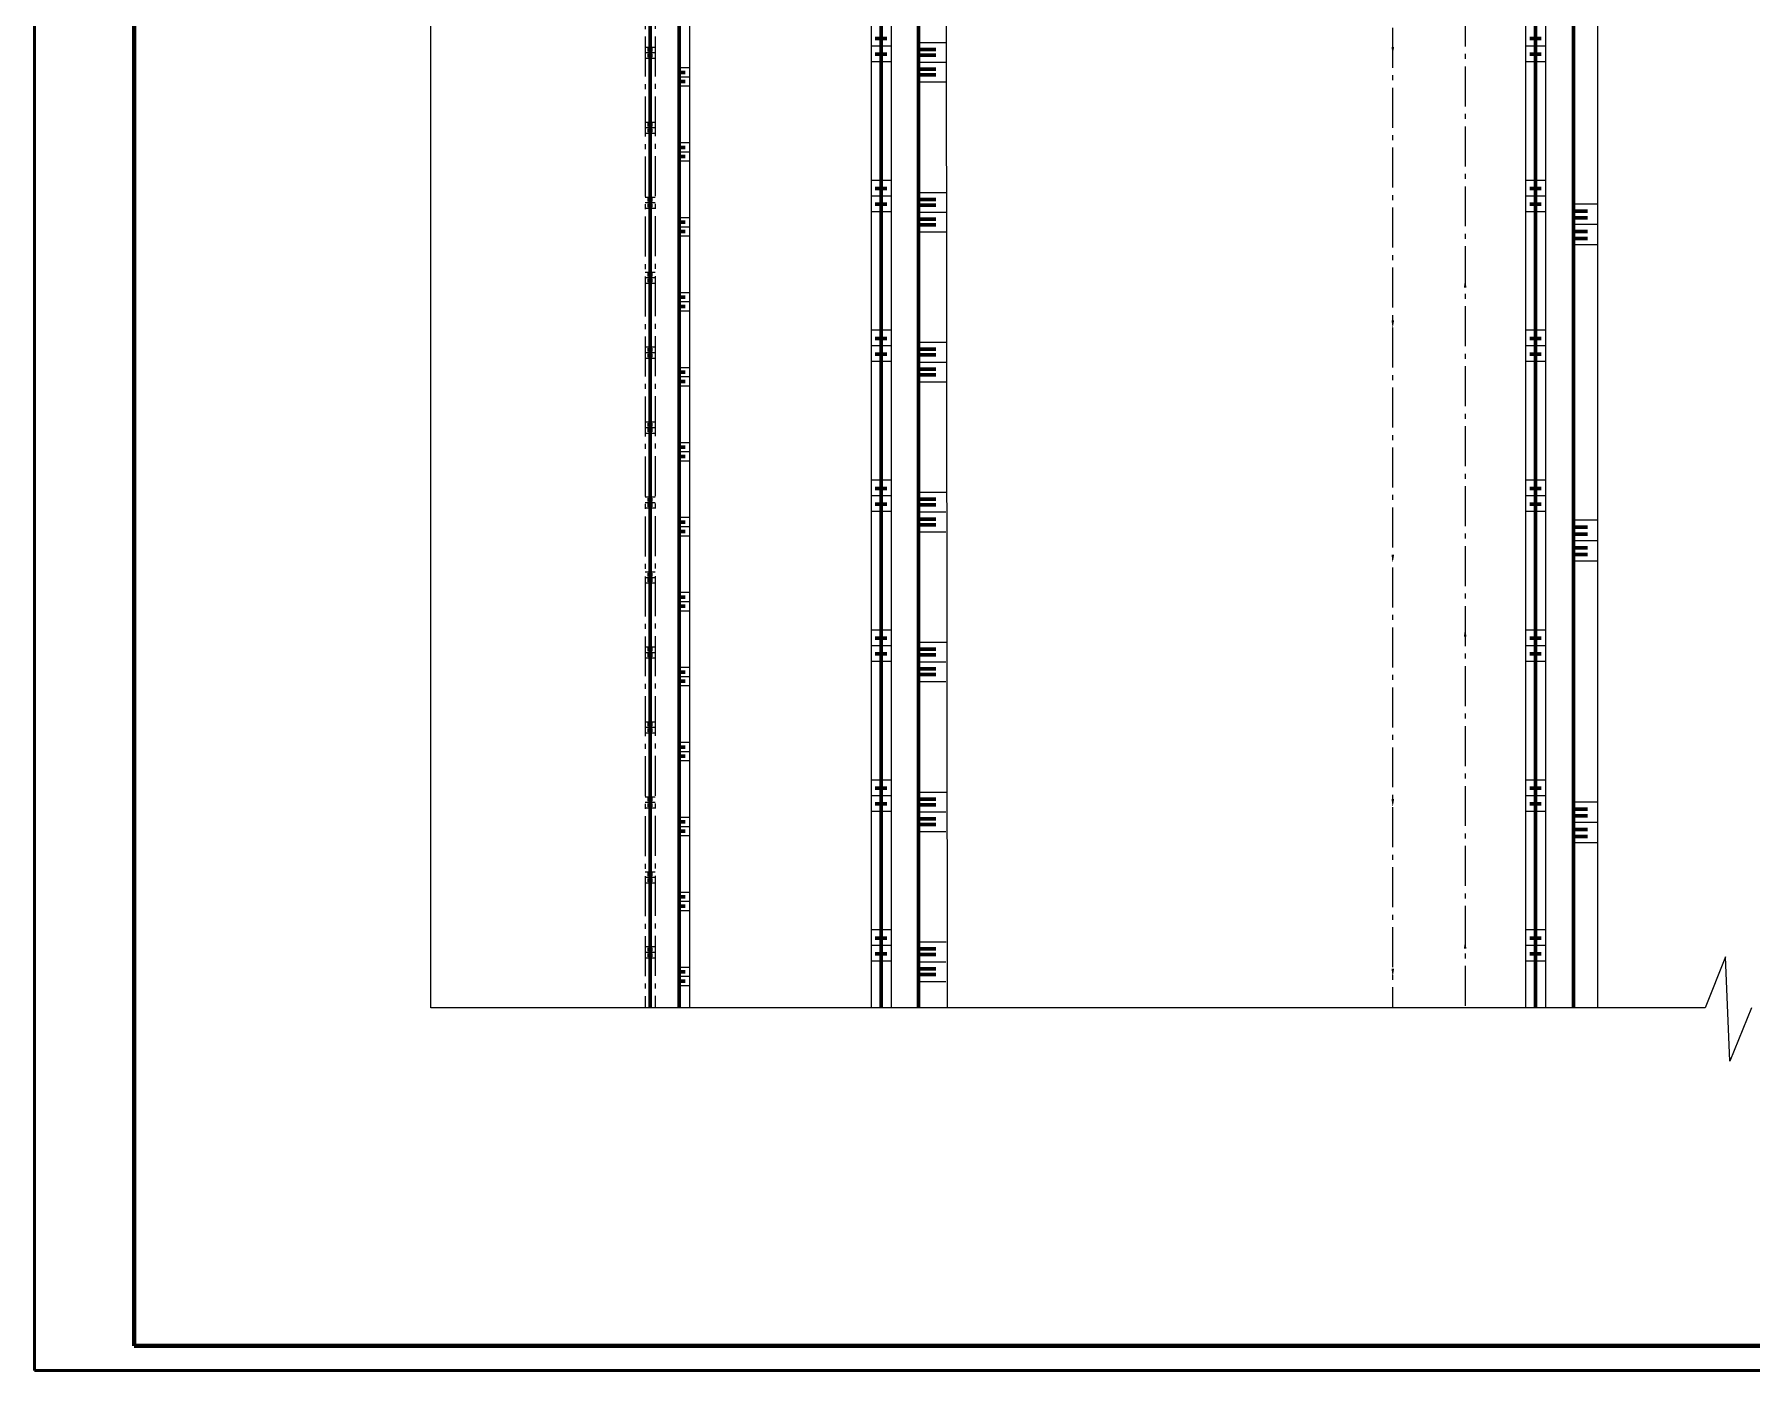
# Model space of a CAD drawing. Header units: millimetres. Extents: x 1555 to 5750, y -1109 to 1444.
# Drawn here: x 3301.8 to 3645.4, y -1109 to -841.6 of the extents above; entities that cross this region are included whole.
import ezdxf

# ---------------------------------------------------------------- set-up
doc = ezdxf.new("R2010")
doc.units = ezdxf.units.MM
doc.linetypes.add('gost6', pattern=[12, 8, -1.5, 1, -1.5])

msp = doc.modelspace()

# ---------------------------------------------------------------- linework, layer by layer
at = {"color": 0}
for p, q in [((3301.8111, -267.9839), (3301.8111, -1108.9839)), ((3381.1799, -1036.3567), (3381.1799, -810.6783)), ((3478.6965, -843.193), (3484.2363, -843.193)), ((3478.6814, -847.1515), (3484.2212, -847.1515)), ((3478.6663, -851.11), (3484.2061, -851.11)), ((3478.6965, -873.193), (3484.2363, -873.193)), ((3478.6814, -877.1515), (3484.2212, -877.1515)), ((3478.6663, -881.11), (3484.2061, -881.11)), ((3478.6965, -903.193), (3484.2363, -903.193)), ((3478.6814, -907.1515), (3484.2212, -907.1515)), ((3478.6663, -911.11), (3484.2061, -911.11)), ((3478.6965, -933.193), (3484.2363, -933.193)), ((3478.6814, -937.1515), (3484.2212, -937.1515)), ((3478.6663, -941.11), (3484.2061, -941.11)), ((3478.6965, -963.193), (3484.2363, -963.193)), ((3478.6814, -967.1515), (3484.2212, -967.1515)), ((3478.6663, -971.11), (3484.2061, -971.11)), ((3478.6965, -993.193), (3484.2363, -993.193)), ((3478.6814, -997.1515), (3484.2212, -997.1515)), ((3478.6663, -1001.11), (3484.2061, -1001.11)), ((3478.6965, -1023.193), (3484.2363, -1023.193)), ((3478.6814, -1027.1515), (3484.2212, -1027.1515)), ((3640.1756, -1026.1493), (3636.1134, -1036.3567)), ((3641.0631, -1047.0309), (3640.1756, -1026.1493)), ((3478.6663, -1031.11), (3484.2061, -1031.11)), ((3636.1134, -1036.3567), (3381.1799, -1036.3567)), ((3645.4423, -1036.3567), (3641.0631, -1047.0309)), ((3301.8111, -1108.9839), (3895.8111, -1108.9839))]:
    msp.add_line(p, q, dxfattribs=at)
at = {"color": 1, "lineweight": 50}
for p, q in [((3301.8111, -1108.9839), (3301.8111, -267.9839)), ((3895.8111, -1108.9839), (3301.8111, -1108.9839))]:
    msp.add_line(p, q, dxfattribs=at)
at = {"lineweight": 80}
for p, q in [((3321.8111, -1103.9839), (3321.8111, -272.9839)), ((3890.8111, -1103.9839), (3321.8111, -1103.9839))]:
    msp.add_line(p, q, dxfattribs=at)
at = {"color": 0, "linetype": 'Continuous'}
for p, q in [((3469.2366, -588.0403), (3469.2366, -1036.3567)), ((3473.2366, -588.0403), (3473.2366, -1036.3567)), ((3600.1842, -588.0403), (3600.1842, -1036.3567)), ((3604.1842, -588.0403), (3604.1842, -1036.3567)), ((3614.5778, -588.0403), (3614.5778, -1036.3567)), ((3432.9451, -1036.3567), (3432.9451, -641.5359)), ((3484.2241, -811.0083), (3484.4525, -1036.3567)), ((3469.2366, -843.8621), (3473.2366, -843.8621)), ((3600.1842, -843.8621), (3604.1842, -843.8621)), ((3430.8292, -848.2257), (3432.9451, -848.2257)), ((3469.2366, -846.9987), (3473.2366, -846.9987)), ((3600.1842, -846.9987), (3604.1842, -846.9987)), ((3430.8292, -850.0677), (3432.9451, -850.0677)), ((3430.8292, -851.9096), (3432.9451, -851.9096)), ((3430.8292, -863.2257), (3432.9451, -863.2257)), ((3430.8292, -865.0677), (3432.9451, -865.0677)), ((3430.8292, -866.9096), (3432.9451, -866.9096)), ((3469.2366, -870.7254), (3473.2366, -870.7254)), ((3600.1842, -870.7254), (3604.1842, -870.7254)), ((3469.2366, -873.8621), (3473.2366, -873.8621)), ((3600.1842, -873.8621), (3604.1842, -873.8621)), ((3609.7694, -875.4638), (3614.5778, -875.4638)), ((3430.8292, -878.2257), (3432.9451, -878.2257)), ((3469.2366, -876.9987), (3473.2366, -876.9987)), ((3600.1842, -876.9987), (3604.1842, -876.9987)), ((3609.7694, -879.5589), (3614.5778, -879.5589)), ((3430.8292, -880.0677), (3432.9451, -880.0677)), ((3430.8292, -881.9096), (3432.9451, -881.9096)), ((3609.7694, -883.6541), (3614.5778, -883.6541)), ((3430.8292, -893.2257), (3432.9451, -893.2257)), ((3430.8292, -895.0677), (3432.9451, -895.0677)), ((3430.8292, -896.9096), (3432.9451, -896.9096)), ((3469.2366, -900.7254), (3473.2366, -900.7254)), ((3600.1842, -900.7254), (3604.1842, -900.7254)), ((3469.2366, -903.8621), (3473.2366, -903.8621)), ((3469.2366, -906.9987), (3473.2366, -906.9987)), ((3600.1842, -903.8621), (3604.1842, -903.8621)), ((3600.1842, -906.9987), (3604.1842, -906.9987)), ((3430.8292, -908.2257), (3432.9451, -908.2257)), ((3430.8292, -910.0677), (3432.9451, -910.0677)), ((3430.8292, -911.9096), (3432.9451, -911.9096)), ((3430.8292, -923.2257), (3432.9451, -923.2257)), ((3430.8292, -925.0677), (3432.9451, -925.0677)), ((3430.8292, -926.9096), (3432.9451, -926.9096)), ((3469.2366, -930.7254), (3473.2366, -930.7254)), ((3600.1842, -930.7254), (3604.1842, -930.7254)), ((3469.2366, -933.8621), (3473.2366, -933.8621)), ((3600.1842, -933.8621), (3604.1842, -933.8621)), ((3469.2366, -936.9987), (3473.2366, -936.9987)), ((3600.1842, -936.9987), (3604.1842, -936.9987)), ((3430.8292, -938.2257), (3432.9451, -938.2257)), ((3430.8292, -940.0677), (3432.9451, -940.0677)), ((3609.7694, -938.7502), (3614.5778, -938.7502)), ((3430.8292, -941.9096), (3432.9451, -941.9096)), ((3609.7694, -942.8453), (3614.5778, -942.8453)), ((3609.7694, -946.9405), (3614.5778, -946.9405)), ((3430.8292, -953.2257), (3432.9451, -953.2257)), ((3430.8292, -955.0677), (3432.9451, -955.0677)), ((3430.8292, -956.9096), (3432.9451, -956.9096)), ((3469.2366, -960.7254), (3473.2366, -960.7254)), ((3600.1842, -960.7254), (3604.1842, -960.7254)), ((3469.2366, -963.8621), (3473.2366, -963.8621)), ((3600.1842, -963.8621), (3604.1842, -963.8621)), ((3430.8292, -968.2257), (3432.9451, -968.2257)), ((3469.2366, -966.9987), (3473.2366, -966.9987)), ((3600.1842, -966.9987), (3604.1842, -966.9987)), ((3430.8292, -970.0677), (3432.9451, -970.0677)), ((3430.8292, -971.9096), (3432.9451, -971.9096)), ((3430.8292, -983.2257), (3432.9451, -983.2257)), ((3430.8292, -985.0677), (3432.9451, -985.0677)), ((3430.8292, -986.9096), (3432.9451, -986.9096)), ((3469.2366, -990.7254), (3473.2366, -990.7254)), ((3600.1842, -990.7254), (3604.1842, -990.7254)), ((3469.2366, -993.8621), (3473.2366, -993.8621)), ((3600.1842, -993.8621), (3604.1842, -993.8621)), ((3609.7694, -995.1301), (3614.5778, -995.1301)), ((3430.8292, -998.2257), (3432.9451, -998.2257)), ((3469.2366, -996.9987), (3473.2366, -996.9987)), ((3600.1842, -996.9987), (3604.1842, -996.9987)), ((3609.7694, -999.2252), (3614.5778, -999.2252)), ((3430.8292, -1000.0677), (3432.9451, -1000.0677)), ((3430.8292, -1001.9096), (3432.9451, -1001.9096)), ((3609.7694, -1003.3204), (3614.5778, -1003.3204)), ((3430.8292, -1013.2257), (3432.9451, -1013.2257)), ((3430.8292, -1015.0677), (3432.9451, -1015.0677)), ((3430.8292, -1016.9096), (3432.9451, -1016.9096)), ((3469.2366, -1020.7254), (3473.2366, -1020.7254)), ((3469.2366, -1023.8621), (3473.2366, -1023.8621)), ((3600.1842, -1020.7254), (3604.1842, -1020.7254)), ((3600.1842, -1023.8621), (3604.1842, -1023.8621)), ((3469.2366, -1026.9987), (3473.2366, -1026.9987)), ((3600.1842, -1026.9987), (3604.1842, -1026.9987)), ((3430.8292, -1028.2257), (3432.9451, -1028.2257)), ((3430.8292, -1030.0677), (3432.9451, -1030.0677)), ((3430.8292, -1031.9096), (3432.9451, -1031.9096))]:
    msp.add_line(p, q, dxfattribs=at)
at = {"color": 0, "lineweight": 60}
for p, q in [((3471.2366, -588.0403), (3471.2366, -1036.3567)), ((3602.1842, -588.0403), (3602.1842, -1036.3567)), ((3609.7694, -588.0403), (3609.7694, -1036.3567)), ((3430.8292, -1036.3567), (3430.8292, -637.7789)), ((3425.0164, -639.8911), (3425.0164, -1036.3567)), ((3478.6965, -1036.3567), (3478.6979, -715.9136)), ((3425.5164, -844.7043), (3424.5164, -844.7043)), ((3470.081, -842.4281), (3472.3921, -842.4281)), ((3478.6965, -844.606), (3482.2156, -844.606)), ((3601.0287, -842.4281), (3603.3397, -842.4281)), ((3425.5164, -845.813), (3424.5164, -845.813)), ((3470.081, -845.5647), (3472.3921, -845.5647)), ((3478.6814, -845.7386), (3482.2006, -845.7386)), ((3478.6814, -848.5644), (3482.2006, -848.5644)), ((3601.0287, -845.5647), (3603.3397, -845.5647)), ((3432.034, -849.191), (3430.8292, -849.191)), ((3432.034, -851.033), (3430.8292, -851.033)), ((3478.6663, -849.6971), (3482.1855, -849.6971)), ((3425.5164, -859.7043), (3424.5164, -859.7043)), ((3425.5164, -860.813), (3424.5164, -860.813)), ((3432.034, -864.191), (3430.8292, -864.191)), ((3432.034, -866.033), (3430.8292, -866.033)), ((3470.081, -872.4281), (3472.3921, -872.4281)), ((3601.0287, -872.4281), (3603.3397, -872.4281)), ((3425.5164, -874.7043), (3424.5164, -874.7043)), ((3425.5164, -875.813), (3424.5164, -875.813)), ((3470.081, -875.5647), (3472.3921, -875.5647)), ((3478.6814, -875.7386), (3482.2006, -875.7386)), ((3478.6965, -874.606), (3482.2156, -874.606)), ((3601.0287, -875.5647), (3603.3397, -875.5647)), ((3432.034, -879.191), (3430.8292, -879.191)), ((3478.6814, -878.5644), (3482.2006, -878.5644)), ((3609.7694, -876.9289), (3612.5827, -876.9289)), ((3609.7694, -878.3033), (3612.5827, -878.3033)), ((3432.034, -881.033), (3430.8292, -881.033)), ((3478.6663, -879.6971), (3482.1855, -879.6971)), ((3609.7694, -881.0241), (3612.5827, -881.0241)), ((3609.7694, -882.3985), (3612.5827, -882.3985)), ((3425.5164, -889.7043), (3424.5164, -889.7043)), ((3425.5164, -890.813), (3424.5164, -890.813)), ((3432.034, -894.191), (3430.8292, -894.191)), ((3432.034, -896.033), (3430.8292, -896.033)), ((3470.081, -902.4281), (3472.3921, -902.4281)), ((3601.0287, -902.4281), (3603.3397, -902.4281)), ((3425.5164, -904.7043), (3424.5164, -904.7043)), ((3425.5164, -905.813), (3424.5164, -905.813)), ((3470.081, -905.5647), (3472.3921, -905.5647)), ((3478.6814, -905.7386), (3482.2006, -905.7386)), ((3478.6965, -904.606), (3482.2156, -904.606)), ((3601.0287, -905.5647), (3603.3397, -905.5647)), ((3432.034, -909.191), (3430.8292, -909.191)), ((3478.6663, -909.6971), (3482.1855, -909.6971)), ((3478.6814, -908.5644), (3482.2006, -908.5644)), ((3432.034, -911.033), (3430.8292, -911.033)), ((3425.5164, -919.7043), (3424.5164, -919.7043)), ((3425.5164, -920.813), (3424.5164, -920.813)), ((3432.034, -924.191), (3430.8292, -924.191)), ((3432.034, -926.033), (3430.8292, -926.033)), ((3470.081, -932.4281), (3472.3921, -932.4281)), ((3478.6965, -934.606), (3482.2156, -934.606)), ((3601.0287, -932.4281), (3603.3397, -932.4281)), ((3425.5164, -934.7043), (3424.5164, -934.7043)), ((3425.5164, -935.813), (3424.5164, -935.813)), ((3470.081, -935.5647), (3472.3921, -935.5647)), ((3478.6814, -935.7386), (3482.2006, -935.7386)), ((3601.0287, -935.5647), (3603.3397, -935.5647)), ((3432.034, -939.191), (3430.8292, -939.191)), ((3432.034, -941.033), (3430.8292, -941.033)), ((3478.6663, -939.6971), (3482.1855, -939.6971)), ((3478.6814, -938.5644), (3482.2006, -938.5644)), ((3609.7694, -940.2154), (3612.5827, -940.2154)), ((3609.7694, -941.5897), (3612.5827, -941.5897)), ((3609.7694, -944.3105), (3612.5827, -944.3105)), ((3609.7694, -945.6849), (3612.5827, -945.6849)), ((3425.5164, -949.7043), (3424.5164, -949.7043)), ((3425.5164, -950.813), (3424.5164, -950.813)), ((3432.034, -954.191), (3430.8292, -954.191)), ((3432.034, -956.033), (3430.8292, -956.033)), ((3425.5164, -964.7043), (3424.5164, -964.7043)), ((3470.081, -962.4281), (3472.3921, -962.4281)), ((3470.081, -965.5647), (3472.3921, -965.5647)), ((3478.6965, -964.606), (3482.2156, -964.606)), ((3601.0287, -962.4281), (3603.3397, -962.4281)), ((3601.0287, -965.5647), (3603.3397, -965.5647)), ((3425.5164, -965.813), (3424.5164, -965.813)), ((3478.6814, -965.7386), (3482.2006, -965.7386)), ((3478.6814, -968.5644), (3482.2006, -968.5644)), ((3432.034, -969.191), (3430.8292, -969.191)), ((3432.034, -971.033), (3430.8292, -971.033)), ((3478.6663, -969.6971), (3482.1855, -969.6971)), ((3425.5164, -979.7043), (3424.5164, -979.7043)), ((3425.5164, -980.813), (3424.5164, -980.813)), ((3432.034, -984.191), (3430.8292, -984.191)), ((3432.034, -986.033), (3430.8292, -986.033)), ((3470.081, -992.4281), (3472.3921, -992.4281)), ((3601.0287, -992.4281), (3603.3397, -992.4281)), ((3425.5164, -994.7043), (3424.5164, -994.7043)), ((3425.5164, -995.813), (3424.5164, -995.813)), ((3470.081, -995.5647), (3472.3921, -995.5647)), ((3478.6814, -995.7386), (3482.2006, -995.7386)), ((3478.6965, -994.606), (3482.2156, -994.606)), ((3601.0287, -995.5647), (3603.3397, -995.5647)), ((3432.034, -999.191), (3430.8292, -999.191)), ((3478.6663, -999.6971), (3482.1855, -999.6971)), ((3478.6814, -998.5644), (3482.2006, -998.5644)), ((3609.7694, -996.5953), (3612.5827, -996.5953)), ((3609.7694, -997.9696), (3612.5827, -997.9696)), ((3432.034, -1001.033), (3430.8292, -1001.033)), ((3609.7694, -1000.6904), (3612.5827, -1000.6904)), ((3609.7694, -1002.0648), (3612.5827, -1002.0648)), ((3425.5164, -1009.7043), (3424.5164, -1009.7043)), ((3425.5164, -1010.813), (3424.5164, -1010.813)), ((3432.034, -1014.191), (3430.8292, -1014.191)), ((3432.034, -1016.033), (3430.8292, -1016.033)), ((3470.081, -1022.4281), (3472.3921, -1022.4281)), ((3601.0287, -1022.4281), (3603.3397, -1022.4281)), ((3425.5164, -1024.7043), (3424.5164, -1024.7043)), ((3425.5164, -1025.813), (3424.5164, -1025.813)), ((3470.081, -1025.5647), (3472.3921, -1025.5647)), ((3478.6814, -1025.7386), (3482.2006, -1025.7386)), ((3478.6965, -1024.606), (3482.2156, -1024.606)), ((3601.0287, -1025.5647), (3603.3397, -1025.5647)), ((3432.034, -1029.191), (3430.8292, -1029.191)), ((3478.6663, -1029.6971), (3482.1855, -1029.6971)), ((3478.6814, -1028.5644), (3482.2006, -1028.5644)), ((3432.034, -1031.033), (3430.8292, -1031.033))]:
    msp.add_line(p, q, dxfattribs=at)
at = {"color": 0, "linetype": 'gost6', "lineweight": 20}
for p, q in [((3424.0164, -638.041), (3424.0164, -1036.3567)), ((3426.0164, -637.9832), (3426.0164, -1036.3567)), ((3573.6092, -756.2526), (3573.6092, -1036.3567)), ((3588.1009, -811.9918), (3588.1009, -1036.3567))]:
    msp.add_line(p, q, dxfattribs=at)
at = {"color": 0, "lineweight": 20}
for p, q in [((3424.0164, -844.1342), (3426.0164, -844.1342)), ((3424.0164, -845.243), (3426.0164, -845.243)), ((3424.0164, -846.3517), (3426.0164, -846.3517)), ((3424.0164, -859.1342), (3426.0164, -859.1342)), ((3424.0164, -860.243), (3426.0164, -860.243)), ((3424.0164, -861.3517), (3426.0164, -861.3517)), ((3424.0164, -874.1342), (3426.0164, -874.1342)), ((3424.0164, -875.243), (3426.0164, -875.243)), ((3424.0164, -876.3517), (3426.0164, -876.3517)), ((3424.0164, -889.1342), (3426.0164, -889.1342)), ((3424.0164, -890.243), (3426.0164, -890.243)), ((3424.0164, -891.3517), (3426.0164, -891.3517)), ((3424.0164, -904.1342), (3426.0164, -904.1342)), ((3424.0164, -905.243), (3426.0164, -905.243)), ((3424.0164, -906.3517), (3426.0164, -906.3517)), ((3424.0164, -919.1342), (3426.0164, -919.1342)), ((3424.0164, -920.243), (3426.0164, -920.243)), ((3424.0164, -921.3517), (3426.0164, -921.3517)), ((3424.0164, -934.1342), (3426.0164, -934.1342)), ((3424.0164, -935.243), (3426.0164, -935.243)), ((3424.0164, -936.3517), (3426.0164, -936.3517)), ((3424.0164, -949.1342), (3426.0164, -949.1342)), ((3424.0164, -950.243), (3426.0164, -950.243)), ((3424.0164, -951.3517), (3426.0164, -951.3517)), ((3424.0164, -964.1342), (3426.0164, -964.1342)), ((3424.0164, -965.243), (3426.0164, -965.243)), ((3424.0164, -966.3517), (3426.0164, -966.3517)), ((3424.0164, -979.1342), (3426.0164, -979.1342)), ((3424.0164, -980.243), (3426.0164, -980.243)), ((3424.0164, -981.3517), (3426.0164, -981.3517)), ((3424.0164, -994.1342), (3426.0164, -994.1342)), ((3424.0164, -995.243), (3426.0164, -995.243)), ((3424.0164, -996.3517), (3426.0164, -996.3517)), ((3424.0164, -1009.1342), (3426.0164, -1009.1342)), ((3424.0164, -1010.243), (3426.0164, -1010.243)), ((3424.0164, -1011.3517), (3426.0164, -1011.3517)), ((3424.0164, -1024.1342), (3426.0164, -1024.1342)), ((3424.0164, -1025.243), (3426.0164, -1025.243)), ((3424.0164, -1026.3517), (3426.0164, -1026.3517))]:
    msp.add_line(p, q, dxfattribs=at)
at = {"color": 0}
for points in [[(3573.9073, -844.087), (3573.6092, -845.6814), (3573.3741, -844.0765)], [(3587.8501, -892.2626), (3588.1009, -890.66), (3588.3834, -892.2573)], [(3573.9073, -898.7976), (3573.6092, -900.3921), (3573.3741, -898.7871)], [(3573.9073, -945.7085), (3573.6092, -947.3029), (3573.3741, -945.698)], [(3587.8501, -962.1067), (3588.1009, -960.5042), (3588.3834, -962.1015)], [(3573.9073, -994.5972), (3573.6092, -996.1917), (3573.3741, -994.5867)], [(3587.8501, -1024.5641), (3588.1009, -1022.9616), (3588.3834, -1024.5589)], [(3573.9073, -1028.5534), (3573.6092, -1030.1479), (3573.3741, -1028.5429)]]:
    msp.add_solid(points, dxfattribs=at)

doc.saveas('drawing.dxf')
